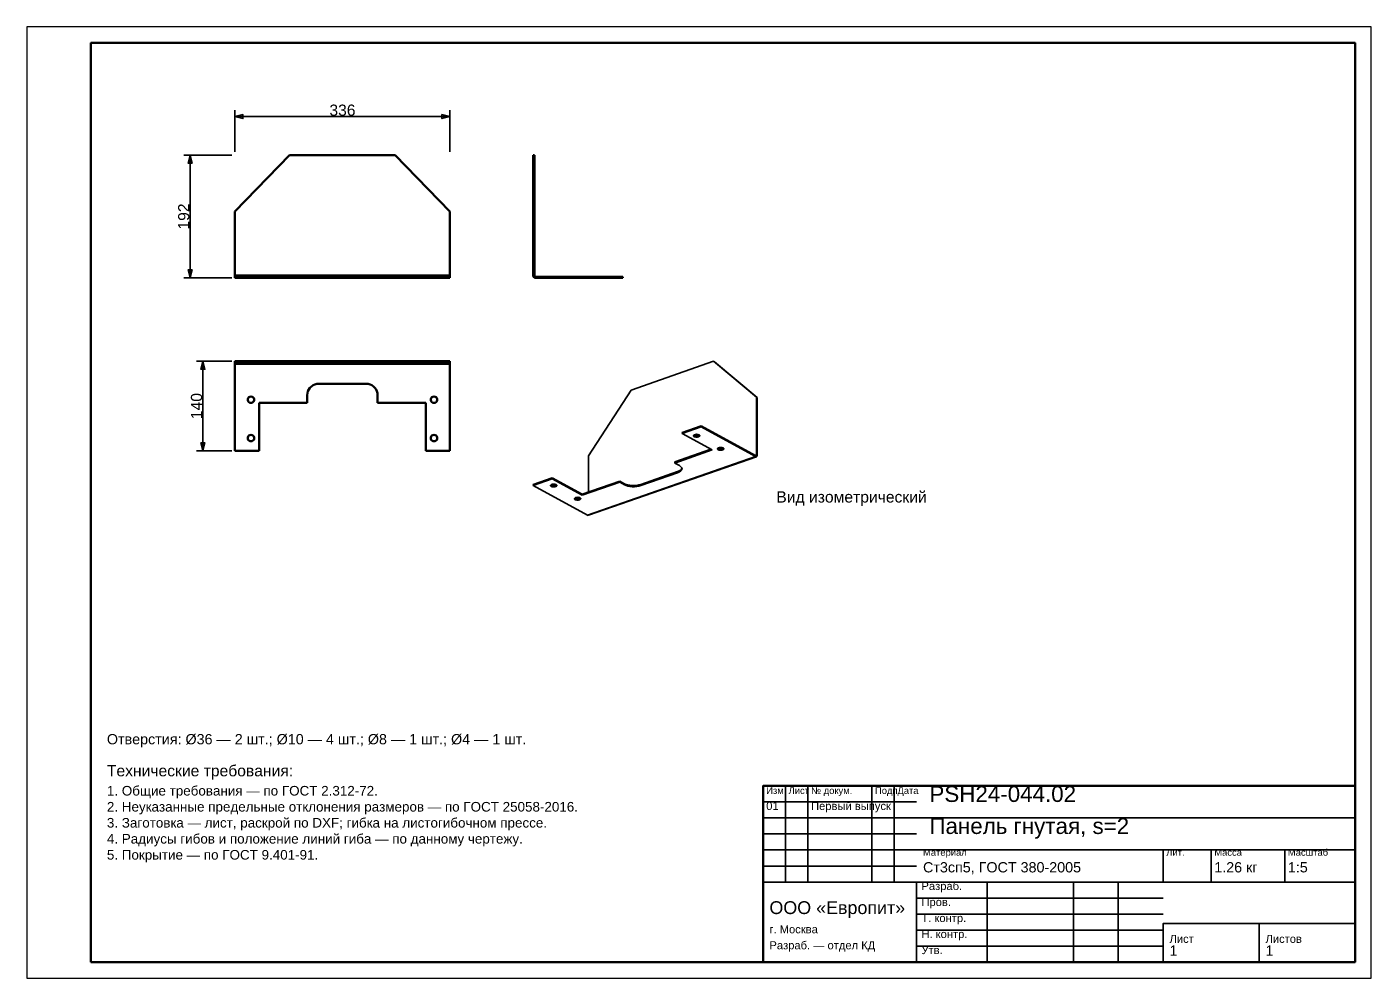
# Model space of a CAD drawing. Header units: millimetres. Extents: x 0 to 420, y 0 to 297.
import ezdxf
from ezdxf.enums import TextEntityAlignment as Align

# ---------------------------------------------------------------- set-up
doc = ezdxf.new("R2010")
doc.units = ezdxf.units.MM
doc.linetypes.add('DASHED', pattern=[1.524, 1.27, -0.254])
doc.styles.add('GOST', font='Arial')

msp = doc.modelspace()

# ---------------------------------------------------------------- linework, layer by layer
at = {"color": 7, "lineweight": 35}
for p, q in [((65, 258), (65, 271)), ((65, 269), (132.2, 269)), ((132.2, 258), (132.2, 271)), ((64, 257), (49, 257)), ((51, 218.6), (51, 257)), ((64, 218.6), (49, 218.6)), ((64, 192.6), (53, 192.6)), ((55, 164.6), (55, 192.6)), ((64, 164.6), (53, 164.6)), ((237, 30), (237, 60)), ((244, 30), (244, 60)), ((264, 30), (264, 60)), ((271, 30), (271, 60)), ((230, 55), (278, 55)), ((230, 50), (278, 50)), ((278, 50), (415, 50)), ((230, 45), (278, 45)), ((230, 40), (278, 40)), ((278, 40), (415, 40)), ((355, 30), (355, 40)), ((370, 30), (370, 40)), ((393, 30), (393, 40)), ((230, 35), (278, 35)), ((230, 30), (278, 30)), ((278, 30), (415, 30)), ((300, 5), (300, 30)), ((327, 5), (327, 30)), ((341, 5), (341, 30)), ((278, 25), (355, 25)), ((278, 20), (355, 20)), ((355, 17), (415, 17)), ((278, 15), (355, 15)), ((278, 10), (355, 10))]:
    msp.add_line(p, q, dxfattribs=at)
at = {"color": 1, "lineweight": 70}
for p, q in [((82.1, 257), (65, 239.4)), ((115.1, 257), (82.1, 257)), ((132.2, 239.4), (115.1, 257)), ((158.2, 239.4), (158.2, 257)), ((158.6, 257), (158.2, 257)), ((158.6, 239.4), (158.6, 257)), ((65, 239.4), (65, 219.4)), ((132.2, 219.4), (132.2, 239.4)), ((158.2, 219.4), (158.2, 239.4)), ((158.6, 239.4), (158.2, 239.4)), ((158.6, 219.4), (158.6, 239.4)), ((65, 219.4), (65, 219.31)), ((132.2, 219.4), (65, 219.4)), ((65, 219.31), (65, 219.22)), ((65, 219.22), (65, 219.14)), ((65, 219.14), (65, 219.05)), ((65, 219.05), (65, 218.97)), ((65, 218.97), (65, 218.9)), ((65, 218.9), (65, 218.83)), ((65, 218.83), (65, 218.77)), ((65, 218.77), (65, 218.72)), ((65, 218.72), (65, 218.68)), ((65, 218.68), (65, 218.64)), ((65, 218.64), (65, 218.62)), ((65, 218.62), (65, 218.61)), ((65, 218.61), (65, 218.6)), ((65, 218.6), (132.2, 218.6)), ((87.62, 218.6), (87.6, 218.6)), ((87.69, 218.6), (87.62, 218.6)), ((87.8, 218.6), (87.69, 218.6)), ((87.96, 218.6), (87.8, 218.6)), ((88.15, 218.6), (87.96, 218.6)), ((88.39, 218.6), (88.15, 218.6)), ((88.65, 218.6), (88.39, 218.6)), ((88.96, 218.6), (88.65, 218.6)), ((89.28, 218.6), (88.96, 218.6)), ((89.64, 218.6), (89.28, 218.6)), ((90.01, 218.6), (89.64, 218.6)), ((90.4, 218.6), (90.01, 218.6)), ((90.8, 218.6), (90.4, 218.6)), ((91.2, 218.6), (90.8, 218.6)), ((132.2, 219.31), (132.2, 219.4)), ((132.2, 219.22), (132.2, 219.31)), ((132.2, 219.14), (132.2, 219.22)), ((132.2, 219.05), (132.2, 219.14)), ((132.2, 218.97), (132.2, 219.05)), ((132.2, 218.9), (132.2, 218.97)), ((132.2, 218.83), (132.2, 218.9)), ((132.2, 218.77), (132.2, 218.83)), ((132.2, 218.72), (132.2, 218.77)), ((132.2, 218.68), (132.2, 218.72)), ((132.2, 218.64), (132.2, 218.68)), ((132.2, 218.62), (132.2, 218.64)), ((132.2, 218.61), (132.2, 218.62)), ((132.2, 218.6), (132.2, 218.61)), ((158.26, 219.09), (158.2, 219.4)), ((158.43, 218.83), (158.26, 219.09)), ((158.69, 218.66), (158.43, 218.83)), ((158.6, 219.4), (158.65, 219.2)), ((158.65, 219.2), (158.8, 219.05)), ((159, 218.6), (158.69, 218.66)), ((158.8, 219.05), (159, 219)), ((159, 219), (186.2, 219)), ((186.2, 218.6), (159, 218.6)), ((186.2, 219), (186.2, 218.6)), ((65, 192.2), (65, 192.6)), ((65, 192.6), (82.1, 192.6)), ((65, 192.2), (65, 192.2)), ((65, 192.2), (65, 192.19)), ((65, 192.2), (82.1, 192.2)), ((65, 192.19), (65, 192.18)), ((65, 192.18), (65, 192.16)), ((65, 192.16), (65, 192.14)), ((65, 192.14), (65, 192.11)), ((65, 192.11), (65, 192.08)), ((65, 192.08), (65, 192.05)), ((65, 192.05), (65, 192.01)), ((65, 192.01), (65, 191.97)), ((65, 191.97), (65, 191.93)), ((65, 191.93), (65, 191.89)), ((65, 191.89), (65, 191.84)), ((65, 191.84), (65, 191.8)), ((65, 191.8), (65, 164.6)), ((65, 191.8), (132.2, 191.8)), ((82.1, 192.6), (115.1, 192.6)), ((82.1, 192.2), (82.1, 192.6)), ((82.1, 192.2), (115.1, 192.2)), ((115.1, 192.6), (132.2, 192.6)), ((115.1, 192.2), (115.1, 192.6)), ((115.1, 192.2), (132.2, 192.2)), ((132.2, 192.2), (132.2, 192.6)), ((132.2, 192.2), (132.2, 192.2)), ((132.2, 192.2), (132.2, 192.19)), ((132.2, 192.19), (132.2, 192.18)), ((132.2, 192.18), (132.2, 192.16)), ((132.2, 192.16), (132.2, 192.14)), ((132.2, 192.14), (132.2, 192.11)), ((132.2, 192.11), (132.2, 192.08)), ((132.2, 192.08), (132.2, 192.05)), ((132.2, 192.05), (132.2, 192.01)), ((132.2, 192.01), (132.2, 191.97)), ((132.2, 191.97), (132.2, 191.93)), ((132.2, 191.93), (132.2, 191.89)), ((132.2, 191.89), (132.2, 191.84)), ((132.2, 191.84), (132.2, 191.8)), ((132.2, 191.8), (132.2, 164.6)), ((89.4, 185.12), (88.89, 184.76)), ((89.97, 185.38), (89.4, 185.12)), ((90.57, 185.55), (89.97, 185.38)), ((91.2, 185.6), (90.57, 185.55)), ((106, 185.6), (91.2, 185.6)), ((106.63, 185.55), (106, 185.6)), ((107.23, 185.38), (106.63, 185.55)), ((107.8, 185.12), (107.23, 185.38)), ((108.31, 184.76), (107.8, 185.12)), ((69.13, 181.1), (69.02, 180.77)), ((69.02, 180.77), (69.02, 180.43)), ((69.36, 181.37), (69.13, 181.1)), ((69.66, 181.54), (69.36, 181.37)), ((70, 181.6), (69.66, 181.54)), ((70.34, 181.54), (70, 181.6)), ((70.64, 181.37), (70.34, 181.54)), ((70.87, 181.1), (70.64, 181.37)), ((70.98, 180.77), (70.87, 181.1)), ((70.98, 180.43), (70.98, 180.77)), ((87.65, 182.63), (87.6, 182)), ((87.6, 182), (87.6, 179.6)), ((87.82, 183.23), (87.65, 182.63)), ((88.08, 183.8), (87.82, 183.23)), ((88.44, 184.31), (88.08, 183.8)), ((88.89, 184.76), (88.44, 184.31)), ((108.76, 184.31), (108.31, 184.76)), ((109.12, 183.8), (108.76, 184.31)), ((109.38, 183.23), (109.12, 183.8)), ((109.55, 182.63), (109.38, 183.23)), ((109.6, 182), (109.55, 182.63)), ((109.6, 179.6), (109.6, 182)), ((126.33, 181.1), (126.22, 180.77)), ((126.22, 180.77), (126.22, 180.43)), ((126.56, 181.37), (126.33, 181.1)), ((126.86, 181.54), (126.56, 181.37)), ((127.2, 181.6), (126.86, 181.54)), ((127.54, 181.54), (127.2, 181.6)), ((127.84, 181.37), (127.54, 181.54)), ((128.07, 181.1), (127.84, 181.37)), ((128.18, 180.77), (128.07, 181.1)), ((128.18, 180.43), (128.18, 180.77)), ((69.02, 180.43), (69.13, 180.1)), ((69.13, 180.1), (69.36, 179.83)), ((69.36, 179.83), (69.66, 179.66)), ((69.66, 179.66), (70, 179.6)), ((70, 179.6), (70.34, 179.66)), ((70.34, 179.66), (70.64, 179.83)), ((70.64, 179.83), (70.87, 180.1)), ((70.87, 180.1), (70.98, 180.43)), ((87.6, 179.6), (72.6, 179.6)), ((72.6, 179.6), (72.6, 164.6)), ((124.6, 179.6), (109.6, 179.6)), ((124.6, 164.6), (124.6, 179.6)), ((126.22, 180.43), (126.33, 180.1)), ((126.33, 180.1), (126.56, 179.83)), ((126.56, 179.83), (126.86, 179.66)), ((126.86, 179.66), (127.2, 179.6)), ((127.2, 179.6), (127.54, 179.66)), ((127.54, 179.66), (127.84, 179.83)), ((127.84, 179.83), (128.07, 180.1)), ((128.07, 180.1), (128.18, 180.43)), ((69.13, 169.1), (69.02, 168.77)), ((69.02, 168.77), (69.02, 168.43)), ((69.02, 168.43), (69.13, 168.1)), ((69.36, 169.37), (69.13, 169.1)), ((69.13, 168.1), (69.36, 167.83)), ((69.66, 169.54), (69.36, 169.37)), ((70, 169.6), (69.66, 169.54)), ((70.34, 169.54), (70, 169.6)), ((70.64, 169.37), (70.34, 169.54)), ((70.87, 169.1), (70.64, 169.37)), ((70.64, 167.83), (70.87, 168.1)), ((70.98, 168.77), (70.87, 169.1)), ((70.87, 168.1), (70.98, 168.43)), ((70.98, 168.43), (70.98, 168.77)), ((126.33, 169.1), (126.22, 168.77)), ((126.22, 168.77), (126.22, 168.43)), ((126.22, 168.43), (126.33, 168.1)), ((126.56, 169.37), (126.33, 169.1)), ((126.33, 168.1), (126.56, 167.83)), ((126.86, 169.54), (126.56, 169.37)), ((127.2, 169.6), (126.86, 169.54)), ((127.54, 169.54), (127.2, 169.6)), ((127.84, 169.37), (127.54, 169.54)), ((128.07, 169.1), (127.84, 169.37)), ((127.84, 167.83), (128.07, 168.1)), ((128.18, 168.77), (128.07, 169.1)), ((128.07, 168.1), (128.18, 168.43)), ((128.18, 168.43), (128.18, 168.77)), ((72.6, 164.6), (65, 164.6)), ((69.36, 167.83), (69.66, 167.66)), ((69.66, 167.66), (70, 167.6)), ((70, 167.6), (70.34, 167.66)), ((70.34, 167.66), (70.64, 167.83)), ((132.2, 164.6), (124.6, 164.6)), ((126.56, 167.83), (126.86, 167.66)), ((126.86, 167.66), (127.2, 167.6)), ((127.2, 167.6), (127.54, 167.66)), ((127.54, 167.66), (127.84, 167.83))]:
    msp.add_line(p, q, dxfattribs=at)
at = {"color": 5, "linetype": 'DASHED', "lineweight": 35}
for p, q in [((82.1, 257), (65, 239.4)), ((115.1, 257), (82.1, 257)), ((132.2, 239.4), (115.1, 257)), ((158.2, 257), (158.2, 239.4)), ((158.6, 257), (158.2, 257)), ((158.6, 257), (158.6, 239.4)), ((65, 239.4), (65, 219.4)), ((132.2, 219.4), (132.2, 239.4)), ((158.2, 239.4), (158.2, 219.4)), ((158.6, 239.4), (158.2, 239.4)), ((158.6, 239.4), (158.6, 219.4)), ((65, 219.4), (65, 219.36)), ((65, 219.36), (65, 219.31)), ((65, 219.31), (65, 219.27)), ((65, 219.27), (65, 219.23)), ((65, 219.23), (65, 219.19)), ((65, 219.19), (65, 219.15)), ((65, 219.15), (65, 219.12)), ((65, 219.12), (65, 219.09)), ((65, 219.09), (65, 219.06)), ((65, 219.06), (65, 219.04)), ((65, 219.04), (65, 219.02)), ((65, 219.02), (65, 219.01)), ((65, 219.01), (65, 219)), ((65, 219), (72.6, 219)), ((65, 219), (65, 218.6)), ((132.2, 219), (65, 219)), ((65, 219), (65, 218.6)), ((65, 219), (65, 219)), ((65, 218.6), (72.6, 218.6)), ((69.03, 219), (69, 219)), ((69, 219), (69.01, 219)), ((69.03, 219), (69, 219)), ((69, 219), (69.01, 219)), ((69.01, 218.6), (69, 218.6)), ((69, 218.6), (69.03, 218.6)), ((69.01, 218.6), (69, 218.6)), ((69, 218.6), (69.03, 218.6)), ((69.01, 219), (69.03, 219)), ((69.01, 219), (69.03, 219)), ((69.03, 218.6), (69.01, 218.6)), ((69.03, 218.6), (69.01, 218.6)), ((69.1, 219), (69.03, 219)), ((69.03, 219), (69.06, 219)), ((69.1, 219), (69.03, 219)), ((69.03, 219), (69.06, 219)), ((69.06, 218.6), (69.03, 218.6)), ((69.03, 218.6), (69.1, 218.6)), ((69.06, 218.6), (69.03, 218.6)), ((69.03, 218.6), (69.1, 218.6)), ((69.06, 219), (69.1, 219)), ((69.06, 219), (69.1, 219)), ((69.1, 218.6), (69.06, 218.6)), ((69.1, 218.6), (69.06, 218.6)), ((69.22, 219), (69.1, 219)), ((69.1, 219), (69.15, 219)), ((69.22, 219), (69.1, 219)), ((69.1, 219), (69.15, 219)), ((69.15, 218.6), (69.1, 218.6)), ((69.1, 218.6), (69.22, 218.6)), ((69.15, 218.6), (69.1, 218.6)), ((69.1, 218.6), (69.22, 218.6)), ((69.15, 219), (69.22, 219)), ((69.15, 219), (69.22, 219)), ((69.22, 218.6), (69.15, 218.6)), ((69.22, 218.6), (69.15, 218.6)), ((69.38, 219), (69.22, 219)), ((69.22, 219), (69.29, 219)), ((69.38, 219), (69.22, 219)), ((69.22, 219), (69.29, 219)), ((69.29, 218.6), (69.22, 218.6)), ((69.22, 218.6), (69.38, 218.6)), ((69.29, 218.6), (69.22, 218.6)), ((69.22, 218.6), (69.38, 218.6)), ((69.29, 219), (69.38, 219)), ((69.29, 219), (69.38, 219)), ((69.38, 218.6), (69.29, 218.6)), ((69.38, 218.6), (69.29, 218.6)), ((69.57, 219), (69.38, 219)), ((69.38, 219), (69.47, 219)), ((69.57, 219), (69.38, 219)), ((69.38, 219), (69.47, 219)), ((69.47, 218.6), (69.38, 218.6)), ((69.38, 218.6), (69.57, 218.6)), ((69.47, 218.6), (69.38, 218.6)), ((69.38, 218.6), (69.57, 218.6)), ((69.47, 219), (69.57, 219)), ((69.47, 219), (69.57, 219)), ((69.57, 218.6), (69.47, 218.6)), ((69.57, 218.6), (69.47, 218.6)), ((69.78, 219), (69.57, 219)), ((69.57, 219), (69.67, 219)), ((69.78, 219), (69.57, 219)), ((69.57, 219), (69.67, 219)), ((69.67, 218.6), (69.57, 218.6)), ((69.57, 218.6), (69.78, 218.6)), ((69.67, 218.6), (69.57, 218.6)), ((69.57, 218.6), (69.78, 218.6)), ((69.67, 219), (69.78, 219)), ((69.67, 219), (69.78, 219)), ((69.78, 218.6), (69.67, 218.6)), ((69.78, 218.6), (69.67, 218.6)), ((70, 219), (69.78, 219)), ((69.78, 219), (69.89, 219)), ((70, 219), (69.78, 219)), ((69.78, 219), (69.89, 219)), ((69.89, 218.6), (69.78, 218.6)), ((69.78, 218.6), (70, 218.6)), ((69.89, 218.6), (69.78, 218.6)), ((69.78, 218.6), (70, 218.6)), ((69.89, 219), (70, 219)), ((69.89, 219), (70, 219)), ((70, 218.6), (69.89, 218.6)), ((70, 218.6), (69.89, 218.6)), ((70, 219), (70.11, 219)), ((70.22, 219), (70, 219)), ((70, 219), (70.11, 219)), ((70.22, 219), (70, 219)), ((70, 218.6), (70.22, 218.6)), ((70.11, 218.6), (70, 218.6)), ((70, 218.6), (70.22, 218.6)), ((70.11, 218.6), (70, 218.6)), ((70.11, 219), (70.22, 219)), ((70.11, 219), (70.22, 219)), ((70.22, 218.6), (70.11, 218.6)), ((70.22, 218.6), (70.11, 218.6)), ((70.22, 219), (70.33, 219)), ((70.43, 219), (70.22, 219)), ((70.22, 219), (70.33, 219)), ((70.43, 219), (70.22, 219)), ((70.22, 218.6), (70.43, 218.6)), ((70.33, 218.6), (70.22, 218.6)), ((70.22, 218.6), (70.43, 218.6)), ((70.33, 218.6), (70.22, 218.6)), ((70.33, 219), (70.43, 219)), ((70.33, 219), (70.43, 219)), ((70.43, 218.6), (70.33, 218.6)), ((70.43, 218.6), (70.33, 218.6)), ((70.43, 219), (70.53, 219)), ((70.62, 219), (70.43, 219)), ((70.43, 219), (70.53, 219)), ((70.62, 219), (70.43, 219)), ((70.43, 218.6), (70.62, 218.6)), ((70.53, 218.6), (70.43, 218.6)), ((70.43, 218.6), (70.62, 218.6)), ((70.53, 218.6), (70.43, 218.6)), ((70.53, 219), (70.62, 219)), ((70.53, 219), (70.62, 219)), ((70.62, 218.6), (70.53, 218.6)), ((70.62, 218.6), (70.53, 218.6)), ((70.62, 219), (70.71, 219)), ((70.78, 219), (70.62, 219)), ((70.62, 219), (70.71, 219)), ((70.78, 219), (70.62, 219)), ((70.62, 218.6), (70.78, 218.6)), ((70.71, 218.6), (70.62, 218.6)), ((70.62, 218.6), (70.78, 218.6)), ((70.71, 218.6), (70.62, 218.6)), ((70.71, 219), (70.78, 219)), ((70.71, 219), (70.78, 219)), ((70.78, 218.6), (70.71, 218.6)), ((70.78, 218.6), (70.71, 218.6)), ((70.78, 219), (70.85, 219)), ((70.9, 219), (70.78, 219)), ((70.78, 219), (70.85, 219)), ((70.9, 219), (70.78, 219)), ((70.78, 218.6), (70.9, 218.6)), ((70.85, 218.6), (70.78, 218.6)), ((70.78, 218.6), (70.9, 218.6)), ((70.85, 218.6), (70.78, 218.6)), ((70.85, 219), (70.9, 219)), ((70.85, 219), (70.9, 219)), ((70.9, 218.6), (70.85, 218.6)), ((70.9, 218.6), (70.85, 218.6)), ((70.9, 219), (70.94, 219)), ((70.97, 219), (70.9, 219)), ((70.9, 219), (70.94, 219)), ((70.97, 219), (70.9, 219)), ((70.9, 218.6), (70.97, 218.6)), ((70.94, 218.6), (70.9, 218.6)), ((70.9, 218.6), (70.97, 218.6)), ((70.94, 218.6), (70.9, 218.6)), ((70.94, 219), (70.97, 219)), ((70.94, 219), (70.97, 219)), ((70.97, 218.6), (70.94, 218.6)), ((70.97, 218.6), (70.94, 218.6)), ((70.97, 219), (70.99, 219)), ((71, 219), (70.97, 219)), ((70.97, 219), (70.99, 219)), ((71, 219), (70.97, 219)), ((70.97, 218.6), (71, 218.6)), ((70.99, 218.6), (70.97, 218.6)), ((70.97, 218.6), (71, 218.6)), ((70.99, 218.6), (70.97, 218.6)), ((70.99, 219), (71, 219)), ((70.99, 219), (71, 219)), ((71, 218.6), (70.99, 218.6)), ((71, 218.6), (70.99, 218.6)), ((72.6, 219), (87.6, 219)), ((72.6, 218.6), (72.6, 219)), ((72.6, 218.6), (72.6, 219)), ((87.6, 218.6), (72.6, 218.6)), ((87.6, 218.6), (87.6, 219)), ((87.6, 218.6), (87.6, 219)), ((87.6, 219), (87.62, 219)), ((87.62, 219), (87.69, 219)), ((87.69, 219), (87.8, 219)), ((87.8, 219), (87.96, 219)), ((87.96, 219), (88.15, 219)), ((88.15, 219), (88.39, 219)), ((88.39, 219), (88.65, 219)), ((88.65, 219), (88.96, 219)), ((88.96, 219), (89.28, 219)), ((89.28, 219), (89.64, 219)), ((89.64, 219), (90.01, 219)), ((90.01, 219), (90.4, 219)), ((90.4, 219), (90.8, 219)), ((90.8, 219), (91.2, 219)), ((91.2, 219), (106, 219)), ((106, 218.6), (91.2, 218.6)), ((106, 219), (106.4, 219)), ((106.4, 218.6), (106, 218.6)), ((106.4, 219), (106.8, 219)), ((106.8, 218.6), (106.4, 218.6)), ((106.8, 219), (107.19, 219)), ((107.19, 218.6), (106.8, 218.6)), ((107.19, 219), (107.56, 219)), ((107.56, 218.6), (107.19, 218.6)), ((107.56, 219), (107.92, 219)), ((107.92, 218.6), (107.56, 218.6)), ((107.92, 219), (108.24, 219)), ((108.24, 218.6), (107.92, 218.6)), ((108.24, 219), (108.55, 219)), ((108.55, 218.6), (108.24, 218.6)), ((108.55, 219), (108.81, 219)), ((108.81, 218.6), (108.55, 218.6)), ((108.81, 219), (109.05, 219)), ((109.05, 218.6), (108.81, 218.6)), ((109.05, 219), (109.24, 219)), ((109.24, 218.6), (109.05, 218.6)), ((109.24, 219), (109.4, 219)), ((109.4, 218.6), (109.24, 218.6)), ((109.4, 219), (109.51, 219)), ((109.51, 218.6), (109.4, 218.6)), ((109.51, 219), (109.58, 219)), ((109.58, 218.6), (109.51, 218.6)), ((109.58, 219), (109.6, 219)), ((109.6, 218.6), (109.58, 218.6)), ((109.6, 218.6), (109.6, 219)), ((109.6, 219), (124.6, 219)), ((109.6, 218.6), (109.6, 219)), ((124.6, 218.6), (109.6, 218.6)), ((124.6, 218.6), (124.6, 219)), ((124.6, 219), (124.6, 218.6)), ((124.6, 219), (132.2, 219)), ((124.6, 218.6), (132.2, 218.6)), ((126.23, 219), (126.2, 219)), ((126.2, 219), (126.21, 219)), ((126.23, 219), (126.2, 219)), ((126.2, 219), (126.21, 219)), ((126.21, 218.6), (126.2, 218.6)), ((126.2, 218.6), (126.23, 218.6)), ((126.21, 218.6), (126.2, 218.6)), ((126.2, 218.6), (126.23, 218.6)), ((126.21, 219), (126.23, 219)), ((126.21, 219), (126.23, 219)), ((126.23, 218.6), (126.21, 218.6)), ((126.23, 218.6), (126.21, 218.6)), ((126.3, 219), (126.23, 219)), ((126.23, 219), (126.26, 219)), ((126.3, 219), (126.23, 219)), ((126.23, 219), (126.26, 219)), ((126.26, 218.6), (126.23, 218.6)), ((126.23, 218.6), (126.3, 218.6)), ((126.26, 218.6), (126.23, 218.6)), ((126.23, 218.6), (126.3, 218.6)), ((126.26, 219), (126.3, 219)), ((126.26, 219), (126.3, 219)), ((126.3, 218.6), (126.26, 218.6)), ((126.3, 218.6), (126.26, 218.6)), ((126.42, 219), (126.3, 219)), ((126.3, 219), (126.35, 219)), ((126.42, 219), (126.3, 219)), ((126.3, 219), (126.35, 219)), ((126.35, 218.6), (126.3, 218.6)), ((126.3, 218.6), (126.42, 218.6)), ((126.35, 218.6), (126.3, 218.6)), ((126.3, 218.6), (126.42, 218.6)), ((126.35, 219), (126.42, 219)), ((126.35, 219), (126.42, 219)), ((126.42, 218.6), (126.35, 218.6)), ((126.42, 218.6), (126.35, 218.6)), ((126.58, 219), (126.42, 219)), ((126.42, 219), (126.49, 219)), ((126.58, 219), (126.42, 219)), ((126.42, 219), (126.49, 219)), ((126.49, 218.6), (126.42, 218.6)), ((126.42, 218.6), (126.58, 218.6)), ((126.49, 218.6), (126.42, 218.6)), ((126.42, 218.6), (126.58, 218.6)), ((126.49, 219), (126.58, 219)), ((126.49, 219), (126.58, 219)), ((126.58, 218.6), (126.49, 218.6)), ((126.58, 218.6), (126.49, 218.6)), ((126.77, 219), (126.58, 219)), ((126.58, 219), (126.67, 219)), ((126.77, 219), (126.58, 219)), ((126.58, 219), (126.67, 219)), ((126.67, 218.6), (126.58, 218.6)), ((126.58, 218.6), (126.77, 218.6)), ((126.67, 218.6), (126.58, 218.6)), ((126.58, 218.6), (126.77, 218.6)), ((126.67, 219), (126.77, 219)), ((126.67, 219), (126.77, 219)), ((126.77, 218.6), (126.67, 218.6)), ((126.77, 218.6), (126.67, 218.6)), ((126.98, 219), (126.77, 219)), ((126.77, 219), (126.87, 219)), ((126.98, 219), (126.77, 219)), ((126.77, 219), (126.87, 219)), ((126.87, 218.6), (126.77, 218.6)), ((126.77, 218.6), (126.98, 218.6)), ((126.87, 218.6), (126.77, 218.6)), ((126.77, 218.6), (126.98, 218.6)), ((126.87, 219), (126.98, 219)), ((126.87, 219), (126.98, 219)), ((126.98, 218.6), (126.87, 218.6)), ((126.98, 218.6), (126.87, 218.6)), ((127.2, 219), (126.98, 219)), ((126.98, 219), (127.09, 219)), ((127.2, 219), (126.98, 219)), ((126.98, 219), (127.09, 219)), ((127.09, 218.6), (126.98, 218.6)), ((126.98, 218.6), (127.2, 218.6)), ((127.09, 218.6), (126.98, 218.6)), ((126.98, 218.6), (127.2, 218.6)), ((127.09, 219), (127.2, 219)), ((127.09, 219), (127.2, 219)), ((127.2, 218.6), (127.09, 218.6)), ((127.2, 218.6), (127.09, 218.6)), ((127.2, 219), (127.31, 219)), ((127.42, 219), (127.2, 219)), ((127.2, 219), (127.31, 219)), ((127.42, 219), (127.2, 219)), ((127.2, 218.6), (127.42, 218.6)), ((127.31, 218.6), (127.2, 218.6)), ((127.2, 218.6), (127.42, 218.6)), ((127.31, 218.6), (127.2, 218.6)), ((127.31, 219), (127.42, 219)), ((127.31, 219), (127.42, 219)), ((127.42, 218.6), (127.31, 218.6)), ((127.42, 218.6), (127.31, 218.6)), ((127.42, 219), (127.53, 219)), ((127.63, 219), (127.42, 219)), ((127.42, 219), (127.53, 219)), ((127.63, 219), (127.42, 219)), ((127.42, 218.6), (127.63, 218.6)), ((127.53, 218.6), (127.42, 218.6)), ((127.42, 218.6), (127.63, 218.6)), ((127.53, 218.6), (127.42, 218.6)), ((127.53, 219), (127.63, 219)), ((127.53, 219), (127.63, 219)), ((127.63, 218.6), (127.53, 218.6)), ((127.63, 218.6), (127.53, 218.6)), ((127.63, 219), (127.73, 219)), ((127.82, 219), (127.63, 219)), ((127.63, 219), (127.73, 219)), ((127.82, 219), (127.63, 219)), ((127.63, 218.6), (127.82, 218.6)), ((127.73, 218.6), (127.63, 218.6)), ((127.63, 218.6), (127.82, 218.6)), ((127.73, 218.6), (127.63, 218.6)), ((127.73, 219), (127.82, 219)), ((127.73, 219), (127.82, 219)), ((127.82, 218.6), (127.73, 218.6)), ((127.82, 218.6), (127.73, 218.6)), ((127.82, 219), (127.91, 219)), ((127.98, 219), (127.82, 219)), ((127.82, 219), (127.91, 219)), ((127.98, 219), (127.82, 219)), ((127.82, 218.6), (127.98, 218.6)), ((127.91, 218.6), (127.82, 218.6)), ((127.82, 218.6), (127.98, 218.6)), ((127.91, 218.6), (127.82, 218.6)), ((127.91, 219), (127.98, 219)), ((127.91, 219), (127.98, 219)), ((127.98, 218.6), (127.91, 218.6)), ((127.98, 218.6), (127.91, 218.6)), ((127.98, 219), (128.05, 219)), ((128.1, 219), (127.98, 219)), ((127.98, 219), (128.05, 219)), ((128.1, 219), (127.98, 219)), ((127.98, 218.6), (128.1, 218.6)), ((128.05, 218.6), (127.98, 218.6)), ((127.98, 218.6), (128.1, 218.6)), ((128.05, 218.6), (127.98, 218.6)), ((128.05, 219), (128.1, 219)), ((128.05, 219), (128.1, 219)), ((128.1, 218.6), (128.05, 218.6)), ((128.1, 218.6), (128.05, 218.6)), ((128.1, 219), (128.14, 219)), ((128.17, 219), (128.1, 219)), ((128.1, 219), (128.14, 219)), ((128.17, 219), (128.1, 219)), ((128.1, 218.6), (128.17, 218.6)), ((128.14, 218.6), (128.1, 218.6)), ((128.1, 218.6), (128.17, 218.6)), ((128.14, 218.6), (128.1, 218.6)), ((128.14, 219), (128.17, 219)), ((128.14, 219), (128.17, 219)), ((128.17, 218.6), (128.14, 218.6)), ((128.17, 218.6), (128.14, 218.6)), ((128.17, 219), (128.19, 219)), ((128.2, 219), (128.17, 219)), ((128.17, 219), (128.19, 219)), ((128.2, 219), (128.17, 219)), ((128.17, 218.6), (128.2, 218.6)), ((128.19, 218.6), (128.17, 218.6)), ((128.17, 218.6), (128.2, 218.6)), ((128.19, 218.6), (128.17, 218.6)), ((128.19, 219), (128.2, 219)), ((128.19, 219), (128.2, 219)), ((128.2, 218.6), (128.19, 218.6)), ((128.2, 218.6), (128.19, 218.6)), ((132.2, 219.4), (132.2, 219.36)), ((132.2, 219.36), (132.2, 219.31)), ((132.2, 219.31), (132.2, 219.27)), ((132.2, 219.27), (132.2, 219.23)), ((132.2, 219.23), (132.2, 219.19)), ((132.2, 219.19), (132.2, 219.15)), ((132.2, 219.15), (132.2, 219.12)), ((132.2, 219.12), (132.2, 219.09)), ((132.2, 219.09), (132.2, 219.06)), ((132.2, 219.06), (132.2, 219.04)), ((132.2, 219.04), (132.2, 219.02)), ((132.2, 219.02), (132.2, 219.01)), ((132.2, 219.01), (132.2, 219)), ((132.2, 219), (132.2, 218.6)), ((132.2, 218.6), (132.2, 219)), ((132.2, 219), (132.2, 219)), ((158.2, 219.4), (158.26, 219.09)), ((158.26, 219.09), (158.43, 218.83)), ((158.43, 218.83), (158.69, 218.66)), ((158.6, 219.4), (158.65, 219.2)), ((158.65, 219.2), (158.8, 219.05)), ((158.69, 218.66), (159, 218.6)), ((158.8, 219.05), (159, 219)), ((159, 219), (186.2, 219)), ((159, 218.6), (186.2, 218.6)), ((165.22, 219), (165.2, 219)), ((165.2, 218.6), (165.2, 219)), ((165.2, 218.6), (165.2, 219)), ((165.2, 219), (165.22, 219)), ((165.2, 218.6), (165.22, 218.6)), ((165.22, 218.6), (165.2, 218.6)), ((165.29, 219), (165.22, 219)), ((165.22, 219), (165.29, 219)), ((165.22, 218.6), (165.29, 218.6)), ((165.29, 218.6), (165.22, 218.6)), ((165.4, 219), (165.29, 219)), ((165.29, 219), (165.4, 219)), ((165.29, 218.6), (165.4, 218.6)), ((165.4, 218.6), (165.29, 218.6)), ((165.56, 219), (165.4, 219)), ((165.4, 219), (165.56, 219)), ((165.4, 218.6), (165.56, 218.6)), ((165.56, 218.6), (165.4, 218.6)), ((165.75, 219), (165.56, 219)), ((165.56, 219), (165.75, 219)), ((165.56, 218.6), (165.75, 218.6)), ((165.75, 218.6), (165.56, 218.6)), ((165.99, 219), (165.75, 219)), ((165.75, 219), (165.99, 219)), ((165.75, 218.6), (165.99, 218.6)), ((165.99, 218.6), (165.75, 218.6)), ((166.25, 219), (165.99, 219)), ((165.99, 219), (166.25, 219)), ((165.99, 218.6), (166.25, 218.6)), ((166.25, 218.6), (165.99, 218.6)), ((166.56, 219), (166.25, 219)), ((166.25, 219), (166.56, 219)), ((166.25, 218.6), (166.56, 218.6)), ((166.56, 218.6), (166.25, 218.6)), ((166.88, 219), (166.56, 219)), ((166.56, 219), (166.88, 219)), ((166.56, 218.6), (166.88, 218.6)), ((166.88, 218.6), (166.56, 218.6)), ((167.24, 219), (166.88, 219)), ((166.88, 219), (167.24, 219)), ((166.88, 218.6), (167.24, 218.6)), ((167.24, 218.6), (166.88, 218.6)), ((167.61, 219), (167.24, 219)), ((167.24, 219), (167.61, 219)), ((167.24, 218.6), (167.61, 218.6)), ((167.61, 218.6), (167.24, 218.6)), ((168, 219), (167.61, 219)), ((167.61, 219), (168, 219)), ((167.61, 218.6), (168, 218.6)), ((168, 218.6), (167.61, 218.6)), ((168.4, 219), (168, 219)), ((168, 219), (168.4, 219)), ((168, 218.6), (168.4, 218.6)), ((168.4, 218.6), (168, 218.6)), ((168.8, 219), (168.4, 219)), ((168.4, 219), (168.8, 219)), ((168.4, 218.6), (168.8, 218.6)), ((168.8, 218.6), (168.4, 218.6)), ((171.2, 219), (168.8, 219)), ((168.8, 219), (171.2, 219)), ((168.8, 218.6), (171.2, 218.6)), ((171.2, 218.6), (168.8, 218.6)), ((169.2, 218.6), (169.2, 219)), ((169.2, 219), (169.23, 219)), ((169.23, 219), (169.2, 219)), ((169.2, 218.6), (169.2, 219)), ((169.2, 219), (169.23, 219)), ((169.23, 219), (169.2, 219)), ((169.2, 218.6), (169.23, 218.6)), ((169.23, 218.6), (169.2, 218.6)), ((169.2, 218.6), (169.23, 218.6)), ((169.23, 218.6), (169.2, 218.6)), ((169.23, 219), (169.3, 219)), ((169.3, 219), (169.23, 219)), ((169.23, 219), (169.3, 219)), ((169.3, 219), (169.23, 219)), ((169.23, 218.6), (169.3, 218.6)), ((169.3, 218.6), (169.23, 218.6)), ((169.23, 218.6), (169.3, 218.6)), ((169.3, 218.6), (169.23, 218.6)), ((169.3, 219), (169.42, 219)), ((169.42, 219), (169.3, 219)), ((169.3, 219), (169.42, 219)), ((169.42, 219), (169.3, 219)), ((169.3, 218.6), (169.42, 218.6)), ((169.42, 218.6), (169.3, 218.6)), ((169.3, 218.6), (169.42, 218.6)), ((169.42, 218.6), (169.3, 218.6)), ((169.42, 219), (169.58, 219)), ((169.58, 219), (169.42, 219)), ((169.42, 219), (169.58, 219)), ((169.58, 219), (169.42, 219)), ((169.42, 218.6), (169.58, 218.6)), ((169.58, 218.6), (169.42, 218.6)), ((169.42, 218.6), (169.58, 218.6)), ((169.58, 218.6), (169.42, 218.6)), ((169.58, 219), (169.77, 219)), ((169.77, 219), (169.58, 219)), ((169.58, 219), (169.77, 219)), ((169.77, 219), (169.58, 219)), ((169.58, 218.6), (169.77, 218.6)), ((169.77, 218.6), (169.58, 218.6)), ((169.58, 218.6), (169.77, 218.6)), ((169.77, 218.6), (169.58, 218.6)), ((169.77, 219), (169.98, 219)), ((169.98, 219), (169.77, 219)), ((169.77, 219), (169.98, 219)), ((169.98, 219), (169.77, 219)), ((169.77, 218.6), (169.98, 218.6)), ((169.98, 218.6), (169.77, 218.6)), ((169.77, 218.6), (169.98, 218.6)), ((169.98, 218.6), (169.77, 218.6)), ((169.98, 219), (170.2, 219)), ((170.2, 219), (169.98, 219)), ((169.98, 219), (170.2, 219)), ((170.2, 219), (169.98, 219)), ((169.98, 218.6), (170.2, 218.6)), ((170.2, 218.6), (169.98, 218.6)), ((169.98, 218.6), (170.2, 218.6)), ((170.2, 218.6), (169.98, 218.6)), ((170.2, 219), (170.42, 219)), ((170.42, 219), (170.2, 219)), ((170.2, 219), (170.42, 219)), ((170.42, 219), (170.2, 219)), ((170.2, 218.6), (170.42, 218.6)), ((170.42, 218.6), (170.2, 218.6)), ((170.2, 218.6), (170.42, 218.6)), ((170.42, 218.6), (170.2, 218.6)), ((170.42, 219), (170.63, 219)), ((170.63, 219), (170.42, 219)), ((170.42, 219), (170.63, 219)), ((170.63, 219), (170.42, 219)), ((170.42, 218.6), (170.63, 218.6)), ((170.63, 218.6), (170.42, 218.6)), ((170.42, 218.6), (170.63, 218.6)), ((170.63, 218.6), (170.42, 218.6)), ((170.63, 219), (170.82, 219)), ((170.82, 219), (170.63, 219)), ((170.63, 219), (170.82, 219)), ((170.82, 219), (170.63, 219)), ((170.63, 218.6), (170.82, 218.6)), ((170.82, 218.6), (170.63, 218.6)), ((170.63, 218.6), (170.82, 218.6)), ((170.82, 218.6), (170.63, 218.6)), ((170.82, 219), (170.98, 219)), ((170.98, 219), (170.82, 219)), ((170.82, 219), (170.98, 219)), ((170.98, 219), (170.82, 219)), ((170.82, 218.6), (170.98, 218.6)), ((170.98, 218.6), (170.82, 218.6)), ((170.82, 218.6), (170.98, 218.6)), ((170.98, 218.6), (170.82, 218.6)), ((170.98, 219), (171.1, 219)), ((171.1, 219), (170.98, 219)), ((170.98, 219), (171.1, 219)), ((171.1, 219), (170.98, 219)), ((170.98, 218.6), (171.1, 218.6)), ((171.1, 218.6), (170.98, 218.6)), ((170.98, 218.6), (171.1, 218.6)), ((171.1, 218.6), (170.98, 218.6)), ((171.1, 219), (171.17, 219)), ((171.17, 219), (171.1, 219)), ((171.1, 219), (171.17, 219)), ((171.17, 219), (171.1, 219)), ((171.1, 218.6), (171.17, 218.6)), ((171.17, 218.6), (171.1, 218.6)), ((171.1, 218.6), (171.17, 218.6)), ((171.17, 218.6), (171.1, 218.6)), ((171.17, 219), (171.2, 219)), ((171.2, 219), (171.17, 219)), ((171.17, 219), (171.2, 219)), ((171.2, 219), (171.17, 219)), ((171.17, 218.6), (171.2, 218.6)), ((171.2, 218.6), (171.17, 218.6)), ((171.17, 218.6), (171.2, 218.6)), ((171.2, 218.6), (171.17, 218.6)), ((171.2, 218.6), (171.2, 219)), ((171.2, 218.6), (171.2, 219)), ((171.2, 218.6), (171.2, 219)), ((171.2, 218.6), (171.2, 219)), ((186.2, 219), (171.2, 219)), ((171.2, 219), (186.2, 219)), ((171.2, 218.6), (186.2, 218.6)), ((186.2, 218.6), (171.2, 218.6)), ((181.2, 218.6), (181.2, 219)), ((181.2, 219), (181.23, 219)), ((181.23, 219), (181.2, 219)), ((181.2, 218.6), (181.2, 219)), ((181.2, 219), (181.23, 219)), ((181.23, 219), (181.2, 219)), ((181.2, 218.6), (181.23, 218.6)), ((181.23, 218.6), (181.2, 218.6)), ((181.2, 218.6), (181.23, 218.6)), ((181.23, 218.6), (181.2, 218.6)), ((181.23, 219), (181.3, 219)), ((181.3, 219), (181.23, 219)), ((181.23, 219), (181.3, 219)), ((181.3, 219), (181.23, 219)), ((181.23, 218.6), (181.3, 218.6)), ((181.3, 218.6), (181.23, 218.6)), ((181.23, 218.6), (181.3, 218.6)), ((181.3, 218.6), (181.23, 218.6)), ((181.3, 219), (181.42, 219)), ((181.42, 219), (181.3, 219)), ((181.3, 219), (181.42, 219)), ((181.42, 219), (181.3, 219)), ((181.3, 218.6), (181.42, 218.6)), ((181.42, 218.6), (181.3, 218.6)), ((181.3, 218.6), (181.42, 218.6)), ((181.42, 218.6), (181.3, 218.6)), ((181.42, 219), (181.58, 219)), ((181.58, 219), (181.42, 219)), ((181.42, 219), (181.58, 219)), ((181.58, 219), (181.42, 219)), ((181.42, 218.6), (181.58, 218.6)), ((181.58, 218.6), (181.42, 218.6)), ((181.42, 218.6), (181.58, 218.6)), ((181.58, 218.6), (181.42, 218.6)), ((181.58, 219), (181.77, 219)), ((181.77, 219), (181.58, 219)), ((181.58, 219), (181.77, 219)), ((181.77, 219), (181.58, 219)), ((181.58, 218.6), (181.77, 218.6)), ((181.77, 218.6), (181.58, 218.6)), ((181.58, 218.6), (181.77, 218.6)), ((181.77, 218.6), (181.58, 218.6)), ((181.77, 219), (181.98, 219)), ((181.98, 219), (181.77, 219)), ((181.77, 219), (181.98, 219)), ((181.98, 219), (181.77, 219)), ((181.77, 218.6), (181.98, 218.6)), ((181.98, 218.6), (181.77, 218.6)), ((181.77, 218.6), (181.98, 218.6)), ((181.98, 218.6), (181.77, 218.6)), ((181.98, 219), (182.2, 219)), ((182.2, 219), (181.98, 219)), ((181.98, 219), (182.2, 219)), ((182.2, 219), (181.98, 219)), ((181.98, 218.6), (182.2, 218.6)), ((182.2, 218.6), (181.98, 218.6)), ((181.98, 218.6), (182.2, 218.6)), ((182.2, 218.6), (181.98, 218.6)), ((182.2, 219), (182.42, 219)), ((182.42, 219), (182.2, 219)), ((182.2, 219), (182.42, 219)), ((182.42, 219), (182.2, 219)), ((182.2, 218.6), (182.42, 218.6)), ((182.42, 218.6), (182.2, 218.6)), ((182.2, 218.6), (182.42, 218.6)), ((182.42, 218.6), (182.2, 218.6)), ((182.42, 219), (182.63, 219)), ((182.63, 219), (182.42, 219)), ((182.42, 219), (182.63, 219)), ((182.63, 219), (182.42, 219)), ((182.42, 218.6), (182.63, 218.6)), ((182.63, 218.6), (182.42, 218.6)), ((182.42, 218.6), (182.63, 218.6)), ((182.63, 218.6), (182.42, 218.6)), ((182.63, 219), (182.82, 219)), ((182.82, 219), (182.63, 219)), ((182.63, 219), (182.82, 219)), ((182.82, 219), (182.63, 219)), ((182.63, 218.6), (182.82, 218.6)), ((182.82, 218.6), (182.63, 218.6)), ((182.63, 218.6), (182.82, 218.6)), ((182.82, 218.6), (182.63, 218.6)), ((182.82, 219), (182.98, 219)), ((182.98, 219), (182.82, 219)), ((182.82, 219), (182.98, 219)), ((182.98, 219), (182.82, 219)), ((182.82, 218.6), (182.98, 218.6)), ((182.98, 218.6), (182.82, 218.6)), ((182.82, 218.6), (182.98, 218.6)), ((182.98, 218.6), (182.82, 218.6)), ((182.98, 219), (183.1, 219)), ((183.1, 219), (182.98, 219)), ((182.98, 219), (183.1, 219)), ((183.1, 219), (182.98, 219)), ((182.98, 218.6), (183.1, 218.6)), ((183.1, 218.6), (182.98, 218.6)), ((182.98, 218.6), (183.1, 218.6)), ((183.1, 218.6), (182.98, 218.6)), ((183.1, 219), (183.17, 219)), ((183.17, 219), (183.1, 219)), ((183.1, 219), (183.17, 219)), ((183.17, 219), (183.1, 219)), ((183.1, 218.6), (183.17, 218.6)), ((183.17, 218.6), (183.1, 218.6)), ((183.1, 218.6), (183.17, 218.6)), ((183.17, 218.6), (183.1, 218.6)), ((183.17, 219), (183.2, 219)), ((183.2, 219), (183.17, 219)), ((183.17, 219), (183.2, 219)), ((183.2, 219), (183.17, 219)), ((183.17, 218.6), (183.2, 218.6)), ((183.2, 218.6), (183.17, 218.6)), ((183.17, 218.6), (183.2, 218.6)), ((183.2, 218.6), (183.17, 218.6)), ((186.2, 218.6), (186.2, 219)), ((186.2, 219), (186.2, 218.6)), ((186.2, 219), (186.2, 218.6)), ((65, 192.6), (132.2, 192.6)), ((65, 192.59), (65, 192.6)), ((65, 192.2), (65, 192.6)), ((65, 192.58), (65, 192.59)), ((65, 192.56), (65, 192.58)), ((65, 192.52), (65, 192.56)), ((65, 192.48), (65, 192.52)), ((65, 192.43), (65, 192.48)), ((65, 192.37), (65, 192.43)), ((65, 192.3), (65, 192.37)), ((65, 192.23), (65, 192.3)), ((65, 192.15), (65, 192.23)), ((132.2, 192.2), (65, 192.2)), ((65, 192.06), (65, 192.15)), ((65, 191.98), (65, 192.06)), ((65, 191.89), (65, 191.98)), ((65, 191.8), (65, 191.89)), ((65, 164.6), (65, 191.8)), ((132.2, 192.6), (132.2, 192.59)), ((132.2, 192.6), (132.2, 192.2)), ((132.2, 192.59), (132.2, 192.58)), ((132.2, 192.58), (132.2, 192.56)), ((132.2, 192.56), (132.2, 192.52)), ((132.2, 192.52), (132.2, 192.48)), ((132.2, 192.48), (132.2, 192.43)), ((132.2, 192.43), (132.2, 192.37)), ((132.2, 192.37), (132.2, 192.3)), ((132.2, 192.3), (132.2, 192.23)), ((132.2, 192.23), (132.2, 192.15)), ((132.2, 192.15), (132.2, 192.06)), ((132.2, 192.06), (132.2, 191.98)), ((132.2, 191.98), (132.2, 191.89)), ((132.2, 191.89), (132.2, 191.8)), ((132.2, 191.8), (132.2, 164.6)), ((88.89, 184.76), (89.4, 185.12)), ((89.4, 185.12), (89.97, 185.38)), ((89.97, 185.38), (90.57, 185.55)), ((90.57, 185.55), (91.2, 185.6)), ((91.2, 185.6), (106, 185.6)), ((106, 185.6), (106.63, 185.55)), ((106.63, 185.55), (107.23, 185.38)), ((107.23, 185.38), (107.8, 185.12)), ((107.8, 185.12), (108.31, 184.76)), ((69.02, 180.77), (69.13, 181.1)), ((69.02, 180.43), (69.02, 180.77)), ((69.13, 181.1), (69.36, 181.37)), ((69.36, 181.37), (69.66, 181.54)), ((69.66, 181.54), (70, 181.6)), ((70, 181.6), (70.34, 181.54)), ((70.34, 181.54), (70.64, 181.37)), ((70.64, 181.37), (70.87, 181.1)), ((70.87, 181.1), (70.98, 180.77)), ((70.98, 180.77), (70.98, 180.43)), ((87.6, 182), (87.65, 182.63)), ((87.6, 179.6), (87.6, 182)), ((87.65, 182.63), (87.82, 183.23)), ((87.82, 183.23), (88.08, 183.8)), ((88.08, 183.8), (88.44, 184.31)), ((88.44, 184.31), (88.89, 184.76)), ((108.31, 184.76), (108.76, 184.31)), ((108.76, 184.31), (109.12, 183.8)), ((109.12, 183.8), (109.38, 183.23)), ((109.38, 183.23), (109.55, 182.63)), ((109.55, 182.63), (109.6, 182)), ((109.6, 182), (109.6, 179.6)), ((126.22, 180.77), (126.33, 181.1)), ((126.22, 180.43), (126.22, 180.77)), ((126.33, 181.1), (126.56, 181.37)), ((126.56, 181.37), (126.86, 181.54)), ((126.86, 181.54), (127.2, 181.6)), ((127.2, 181.6), (127.54, 181.54)), ((127.54, 181.54), (127.84, 181.37)), ((127.84, 181.37), (128.07, 181.1)), ((128.07, 181.1), (128.18, 180.77)), ((128.18, 180.77), (128.18, 180.43)), ((69.13, 180.1), (69.02, 180.43)), ((69.36, 179.83), (69.13, 180.1)), ((69.66, 179.66), (69.36, 179.83)), ((70, 179.6), (69.66, 179.66)), ((70.34, 179.66), (70, 179.6)), ((70.64, 179.83), (70.34, 179.66)), ((70.87, 180.1), (70.64, 179.83)), ((70.98, 180.43), (70.87, 180.1)), ((72.6, 179.6), (87.6, 179.6)), ((72.6, 164.6), (72.6, 179.6)), ((109.6, 179.6), (124.6, 179.6)), ((124.6, 179.6), (124.6, 164.6)), ((126.33, 180.1), (126.22, 180.43)), ((126.56, 179.83), (126.33, 180.1)), ((126.86, 179.66), (126.56, 179.83)), ((127.2, 179.6), (126.86, 179.66)), ((127.54, 179.66), (127.2, 179.6)), ((127.84, 179.83), (127.54, 179.66)), ((128.07, 180.1), (127.84, 179.83)), ((128.18, 180.43), (128.07, 180.1)), ((69.02, 168.77), (69.13, 169.1)), ((69.02, 168.43), (69.02, 168.77)), ((69.13, 168.1), (69.02, 168.43)), ((69.13, 169.1), (69.36, 169.37)), ((69.36, 167.83), (69.13, 168.1)), ((69.36, 169.37), (69.66, 169.54)), ((69.66, 169.54), (70, 169.6)), ((70, 169.6), (70.34, 169.54)), ((70.34, 169.54), (70.64, 169.37)), ((70.64, 169.37), (70.87, 169.1)), ((70.87, 168.1), (70.64, 167.83)), ((70.87, 169.1), (70.98, 168.77)), ((70.98, 168.43), (70.87, 168.1)), ((70.98, 168.77), (70.98, 168.43)), ((126.22, 168.77), (126.33, 169.1)), ((126.22, 168.43), (126.22, 168.77)), ((126.33, 168.1), (126.22, 168.43)), ((126.33, 169.1), (126.56, 169.37)), ((126.56, 167.83), (126.33, 168.1)), ((126.56, 169.37), (126.86, 169.54)), ((126.86, 169.54), (127.2, 169.6)), ((127.2, 169.6), (127.54, 169.54)), ((127.54, 169.54), (127.84, 169.37)), ((127.84, 169.37), (128.07, 169.1)), ((128.07, 168.1), (127.84, 167.83)), ((128.07, 169.1), (128.18, 168.77)), ((128.18, 168.43), (128.07, 168.1)), ((128.18, 168.77), (128.18, 168.43)), ((72.6, 164.6), (65, 164.6)), ((69.66, 167.66), (69.36, 167.83)), ((70, 167.6), (69.66, 167.66)), ((70.34, 167.66), (70, 167.6)), ((70.64, 167.83), (70.34, 167.66)), ((132.2, 164.6), (124.6, 164.6)), ((126.86, 167.66), (126.56, 167.83)), ((127.2, 167.6), (126.86, 167.66)), ((127.54, 167.66), (127.2, 167.6)), ((127.84, 167.83), (127.54, 167.66))]:
    msp.add_line(p, q, dxfattribs=at)
at = {"color": 1, "lineweight": 35}
for p, q in [((188.79, 183.62), (214.56, 192.6)), ((214.56, 192.6), (227.92, 181.41)), ((214.56, 192.6), (214.81, 192.46)), ((214.81, 192.46), (228.17, 181.28)), ((175.44, 163.12), (188.79, 183.62)), ((227.92, 181.41), (228.17, 181.28)), ((227.92, 181.41), (227.92, 163.41)), ((228.17, 181.28), (228.17, 163.28)), ((210.67, 172.44), (204.74, 170.37)), ((210.67, 172.44), (210.67, 172.08)), ((227.67, 163.19), (210.67, 172.44)), ((210.67, 172.08), (204.74, 170.01)), ((204.74, 170.01), (204.74, 170.37)), ((214.11, 164.91), (204.74, 170.01)), ((208.29, 169.45), (208.27, 169.36)), ((208.27, 169.36), (208.31, 169.24)), ((208.34, 169.53), (208.29, 169.45)), ((208.31, 169.24), (208.42, 169.13)), ((208.56, 169.67), (208.34, 169.53)), ((208.47, 169.46), (208.36, 169.54)), ((208.42, 169.13), (208.6, 169.04)), ((208.63, 169.39), (208.47, 169.46)), ((208.89, 169.76), (208.56, 169.67)), ((208.6, 169.04), (208.84, 168.97)), ((209.04, 169.3), (208.63, 169.39)), ((208.84, 168.97), (209.1, 168.93)), ((209.27, 169.8), (208.89, 169.76)), ((209.49, 169.3), (209.04, 169.3)), ((209.1, 168.93), (209.38, 168.93)), ((209.65, 169.76), (209.27, 169.8)), ((209.38, 168.93), (209.65, 168.96)), ((209.89, 169.38), (209.49, 169.3)), ((209.98, 169.67), (209.65, 169.76)), ((209.65, 168.96), (209.89, 169.02)), ((210.06, 169.45), (209.89, 169.38)), ((209.89, 169.02), (210.17, 169.17)), ((210.19, 169.53), (209.98, 169.67)), ((210.18, 169.54), (210.06, 169.45)), ((210.17, 169.17), (210.24, 169.26)), ((210.25, 169.45), (210.19, 169.53)), ((210.24, 169.26), (210.27, 169.36)), ((210.27, 169.36), (210.25, 169.45)), ((227.67, 162.83), (210.67, 172.08)), ((213.71, 165.13), (202.4, 161.19)), ((202.4, 160.83), (214.11, 164.91)), ((215.78, 165.36), (215.77, 165.28)), ((215.77, 165.28), (215.8, 165.16)), ((215.84, 165.45), (215.78, 165.36)), ((215.8, 165.16), (215.92, 165.05)), ((216.06, 165.59), (215.84, 165.45)), ((215.97, 165.37), (215.85, 165.46)), ((215.92, 165.05), (216.1, 164.95)), ((216.13, 165.3), (215.97, 165.37)), ((216.38, 165.68), (216.06, 165.59)), ((216.1, 164.95), (216.33, 164.89)), ((216.53, 165.21), (216.13, 165.3)), ((216.33, 164.89), (216.6, 164.85)), ((216.77, 165.71), (216.38, 165.68)), ((216.98, 165.21), (216.53, 165.21)), ((216.6, 164.85), (216.88, 164.85)), ((217.15, 165.68), (216.77, 165.71)), ((216.88, 164.85), (217.15, 164.88)), ((217.39, 165.3), (216.98, 165.21)), ((217.47, 165.59), (217.15, 165.68)), ((217.15, 164.88), (217.39, 164.94)), ((217.55, 165.37), (217.39, 165.3)), ((217.39, 164.94), (217.67, 165.09)), ((217.69, 165.45), (217.47, 165.59)), ((217.68, 165.46), (217.55, 165.37)), ((217.67, 165.09), (217.74, 165.18)), ((217.75, 165.36), (217.69, 165.45)), ((217.74, 165.18), (217.77, 165.28)), ((217.77, 165.28), (217.75, 165.36)), ((227.67, 162.83), (175.19, 144.54)), ((175.44, 151.79), (175.44, 163.12)), ((175.46, 144.5), (227.93, 162.79)), ((202.4, 160.83), (202.4, 161.19)), ((203.9, 160.01), (202.4, 160.83)), ((204.23, 159.79), (203.9, 160.01)), ((204.48, 159.55), (204.23, 159.79)), ((227.92, 163.41), (227.51, 163.27)), ((227.8, 163.17), (227.67, 163.19)), ((227.8, 162.78), (227.67, 162.83)), ((227.88, 163.25), (227.8, 163.17)), ((227.93, 162.79), (227.8, 162.78)), ((227.92, 163.41), (227.88, 163.25)), ((228.03, 162.85), (227.93, 162.79)), ((228.1, 162.96), (228.03, 162.85)), ((228.15, 163.1), (228.1, 162.96)), ((228.17, 163.28), (228.15, 163.1)), ((164.13, 156.22), (158.2, 154.15)), ((164.13, 155.86), (158.2, 153.79)), ((164.13, 156.22), (164.13, 155.86)), ((173.51, 151.12), (164.13, 156.22)), ((164.13, 155.86), (173.51, 150.76)), ((203.33, 158.17), (191.78, 154.14)), ((191.78, 153.78), (203.33, 157.81)), ((203.84, 158.38), (203.33, 158.17)), ((203.33, 157.81), (203.33, 158.17)), ((203.33, 157.81), (203.9, 158.05)), ((204.24, 158.63), (203.84, 158.38)), ((203.9, 158.05), (204.33, 158.35)), ((204.51, 158.91), (204.24, 158.63)), ((204.33, 158.35), (204.48, 158.51)), ((204.63, 159.29), (204.48, 159.55)), ((204.48, 158.51), (204.6, 158.68)), ((204.66, 159.21), (204.51, 158.91)), ((204.6, 158.68), (204.66, 158.86)), ((204.69, 159.03), (204.63, 159.29)), ((204.66, 158.86), (204.69, 159.03)), ((158.2, 154.15), (158.2, 153.79)), ((158.2, 153.79), (175.19, 144.54)), ((163.62, 153.88), (163.6, 153.79)), ((163.6, 153.79), (163.64, 153.67)), ((163.68, 153.96), (163.62, 153.88)), ((163.64, 153.67), (163.76, 153.56)), ((163.9, 154.1), (163.68, 153.96)), ((163.81, 153.89), (163.69, 153.97)), ((163.76, 153.56), (163.94, 153.47)), ((163.97, 153.81), (163.81, 153.89)), ((164.22, 154.19), (163.9, 154.1)), ((163.94, 153.47), (164.17, 153.4)), ((164.37, 153.73), (163.97, 153.81)), ((164.17, 153.4), (164.44, 153.36)), ((164.6, 154.23), (164.22, 154.19)), ((164.82, 153.73), (164.37, 153.73)), ((164.44, 153.36), (164.72, 153.36)), ((164.99, 154.19), (164.6, 154.23)), ((164.72, 153.36), (164.99, 153.39)), ((165.23, 153.81), (164.82, 153.73)), ((165.31, 154.1), (164.99, 154.19)), ((164.99, 153.39), (165.23, 153.45)), ((165.39, 153.88), (165.23, 153.81)), ((165.23, 153.45), (165.5, 153.6)), ((165.53, 153.96), (165.31, 154.1)), ((165.51, 153.97), (165.39, 153.88)), ((165.5, 153.6), (165.58, 153.69)), ((165.58, 153.88), (165.53, 153.96)), ((165.6, 153.79), (165.58, 153.88)), ((165.58, 153.69), (165.6, 153.79)), ((185.22, 155.2), (173.51, 151.12)), ((173.51, 150.76), (185.22, 154.84)), ((185.22, 154.84), (185.22, 155.2)), ((186.72, 154.38), (185.22, 155.2)), ((185.22, 154.84), (186.72, 154.02)), ((187.21, 154.16), (186.72, 154.38)), ((186.72, 154.02), (186.72, 154.38)), ((186.72, 154.02), (187.21, 153.8)), ((187.79, 153.99), (187.21, 154.16)), ((187.21, 153.8), (187.79, 153.63)), ((188.44, 153.87), (187.79, 153.99)), ((187.79, 153.63), (188.44, 153.51)), ((189.13, 153.8), (188.44, 153.87)), ((188.44, 153.51), (189.13, 153.44)), ((189.84, 153.8), (189.13, 153.8)), ((189.13, 153.44), (189.84, 153.44)), ((190.53, 153.86), (189.84, 153.8)), ((189.84, 153.44), (190.53, 153.5)), ((191.19, 153.97), (190.53, 153.86)), ((190.53, 153.5), (191.19, 153.61)), ((191.78, 154.14), (191.19, 153.97)), ((191.19, 153.61), (191.78, 153.78)), ((191.78, 153.78), (191.78, 154.14)), ((171.12, 149.79), (171.1, 149.71)), ((171.1, 149.71), (171.14, 149.59)), ((171.18, 149.87), (171.12, 149.79)), ((171.14, 149.59), (171.25, 149.48)), ((171.39, 150.02), (171.18, 149.87)), ((171.31, 149.8), (171.19, 149.89)), ((171.25, 149.48), (171.43, 149.38)), ((171.46, 149.73), (171.31, 149.8)), ((171.72, 150.11), (171.39, 150.02)), ((171.43, 149.38), (171.67, 149.31)), ((171.87, 149.64), (171.46, 149.73)), ((171.67, 149.31), (171.93, 149.28)), ((172.1, 150.14), (171.72, 150.11)), ((172.32, 149.64), (171.87, 149.64)), ((171.93, 149.28), (172.21, 149.27)), ((172.48, 150.11), (172.1, 150.14)), ((172.21, 149.27), (172.48, 149.31)), ((172.72, 149.73), (172.32, 149.64)), ((172.81, 150.02), (172.48, 150.11)), ((172.48, 149.31), (172.72, 149.37)), ((172.89, 149.8), (172.72, 149.73)), ((172.72, 149.37), (173, 149.52)), ((173.02, 149.87), (172.81, 150.02)), ((173.01, 149.89), (172.89, 149.8)), ((173, 149.52), (173.07, 149.61)), ((173.08, 149.79), (173.02, 149.87)), ((173.07, 149.61), (173.1, 149.71)), ((173.1, 149.71), (173.08, 149.79)), ((173.51, 150.76), (173.51, 151.12)), ((175.19, 144.54), (175.33, 144.49)), ((175.33, 144.49), (175.46, 144.5))]:
    msp.add_line(p, q, dxfattribs=at)
at = {"color": 7, "lineweight": 25}
msp.add_lwpolyline([(0, 0), (420, 0), (420, 297), (0, 297)], close=True, dxfattribs=at)
at = {"color": 7, "lineweight": 70}
for points in [[(20, 5), (415, 5), (415, 292), (20, 292)], [(230, 5), (415, 5), (415, 60), (230, 60)]]:
    msp.add_lwpolyline(points, close=True, dxfattribs=at)
at = {"color": 7, "lineweight": 35}
for points in [[(65, 269), (67.5, 268.38), (67.5, 269.62)], [(132.2, 269), (129.7, 269.62), (129.7, 268.38)], [(51, 257), (50.38, 254.5), (51.62, 254.5)], [(51, 218.6), (51.62, 221.1), (50.38, 221.1)], [(55, 192.6), (54.38, 190.1), (55.62, 190.1)], [(55, 164.6), (55.62, 167.1), (54.38, 167.1)], [(230, 5), (278, 5), (278, 30), (230, 30)], [(355, 5), (385, 5), (385, 17), (355, 17)], [(385, 5), (415, 5), (415, 17), (385, 17)]]:
    msp.add_lwpolyline(points, close=True, dxfattribs=at)

# ---------------------------------------------------------------- texts
at = {"color": 7, "style": 'GOST'}
msp.add_text('336', height=3.5, dxfattribs=at).set_placement((98.6, 271), align=Align.MIDDLE)
for s, p in [('192', (49, 237.8)), ('140', (53, 178.6))]:
    msp.add_text(s, height=3.5, rotation=90, dxfattribs=at).set_placement(p, align=Align.MIDDLE)
at = {"color": 3, "style": 'GOST'}
for s, height, p in [('Вид изометрический', 3.5, (234.17, 148.49)), ('Технические требования:', 3.5, (25, 63)), ('1. Общие требования — по ГОСТ 2.312-72.', 3, (25, 57)), ('Изм.', 2.1, (231, 57.5)), ('Лист', 2.1, (238, 57.5)), ('№ докум.', 2.1, (245, 57.5)), ('Подп.', 2.1, (265, 57.5)), ('Дата', 2.1, (272, 57.5)), ('PSH24-044.02', 5, (282, 55)), ('2. Неуказанные предельные отклонения размеров — по ГОСТ 25058-2016.', 3, (25, 52)), ('01', 2.5, (231, 52.5)), ('Первый выпуск', 2.5, (245, 52.5)), ('3. Заготовка — лист, раскрой по DXF; гибка на листогибочном прессе.', 3, (25, 47)), ('Панель гнутая, s=2', 5, (282, 45)), ('4. Радиусы гибов и положение линий гиба — по данному чертежу.', 3, (25, 42)), ('5. Покрытие — по ГОСТ 9.401-91.', 3, (25, 37)), ('Материал', 2.1, (280, 38.2)), ('Лит.', 2.1, (356, 38.2)), ('Масса', 2.1, (371, 38.2)), ('Масштаб', 2.1, (394, 38.2)), ('Ст3сп5, ГОСТ 380-2005', 3.2, (280, 33)), ('1.26 кг', 3.2, (371, 33)), ('1:5', 3.2, (394, 33)), ('Разраб.', 2.5, (279.5, 27.5)), ('ООО «Европит»', 4, (232, 20)), ('Пров.', 2.5, (279.5, 22.5)), ('Т. контр.', 2.5, (279.5, 17.5)), ('г. Москва', 2.5, (232, 14)), ('Н. контр.', 2.5, (279.5, 12.5)), ('Лист', 2.5, (357, 11)), ('Листов', 2.5, (387, 11)), ('Разраб. — отдел КД', 2.5, (232, 9)), ('Утв.', 2.5, (279.5, 7.5)), ('1', 3.2, (357, 7)), ('1', 3.2, (387, 7))]:
    msp.add_text(s, height=height, dxfattribs=at).set_placement(p)
at = {"color": 6, "style": 'GOST'}
msp.add_text('Отверстия: Ø36 — 2 шт.; Ø10 — 4 шт.; Ø8 — 1 шт.; Ø4 — 1 шт.', height=3.2, dxfattribs=at).set_placement((25, 73))

doc.saveas('drawing.dxf')
